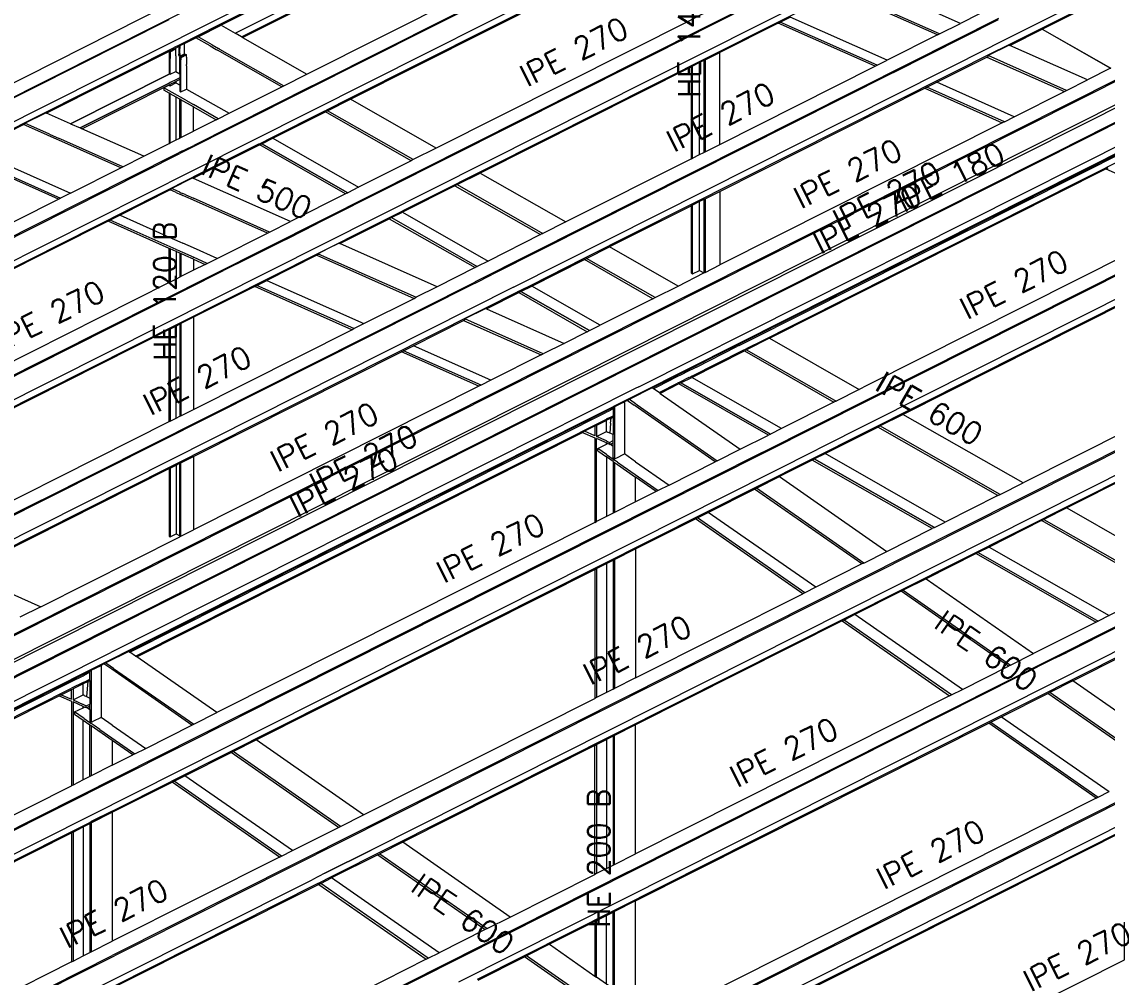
# Model space of a CAD drawing. Header units: millimetres. Extents: x 2 to 172, y 1 to 110.
# Drawn here: x 27.42 to 34.98, y 23.71 to 30.37 of the extents above; entities that cross this region are included whole.
import ezdxf
from ezdxf.enums import TextEntityAlignment as Align

# ---------------------------------------------------------------- set-up
doc = ezdxf.new("R2010")
doc.units = ezdxf.units.MM
doc.layers.add('BARRAS_DE_ACERO', color=7, linetype='Continuous', lineweight=9)
doc.layers.add('REFERENCIA_DE_LAS_BARRAS', color=2, linetype='Continuous', lineweight=9)
doc.styles.add('CYPETXT', font='romans__.ttf', dxfattribs={"height": 0.2})

msp = doc.modelspace()

# ---------------------------------------------------------------- linework, layer by layer
at = {"layer": 'BARRAS_DE_ACERO'}
for p, q in [((42.3709, 33.4582), (20.7061, 22.557)), ((27.8158, 26.3191), (41.7767, 33.3438)), ((26.893, 29.6075), (31.7789, 32.0659)), ((20.3469, 26.1415), (31.1343, 31.5694)), ((31.7141, 27.8246), (38.9708, 31.4759)), ((24.4434, 24.1189), (38.8313, 31.3585)), ((32.1287, 31.265), (28.5178, 29.4481)), ((30.6412, 31.2655), (28.8054, 30.3418)), ((28.9474, 30.2608), (30.8021, 31.194)), ((28.9554, 30.2562), (30.8111, 31.19)), ((29.4025, 30.0011), (31.3176, 30.9647)), ((34.2202, 30.1701), (35.7404, 30.935)), ((29.7072, 29.8272), (31.6627, 30.8112)), ((33.0068, 30.7386), (32.1375, 30.3011)), ((25.8651, 26.9815), (33.1467, 30.6454)), ((29.478, 28.7522), (33.2686, 30.6596)), ((33.9541, 30.3547), (33.2777, 30.6555)), ((30.5341, 29.503), (32.6031, 30.544)), ((33.7939, 30.2742), (33.1176, 30.575)), ((33.8083, 30.2814), (33.1258, 30.5849)), ((34.9433, 30.5811), (34.1763, 30.1951)), ((32.6986, 30.3641), (32.7678, 30.3989)), ((33.4441, 30.0981), (32.7678, 30.3989)), ((28.7974, 30.3464), (28.637, 30.2657)), ((28.8054, 30.3418), (28.9034, 30.2858)), ((32.6842, 30.3569), (32.2787, 30.1528)), ((32.6842, 30.3569), (32.6986, 30.3641)), ((33.3606, 30.0561), (32.6842, 30.3569)), ((33.3749, 30.0633), (32.6986, 30.3641)), ((33.4887, 30.0127), (34.2202, 30.3808)), ((34.2202, 30.3894), (33.6023, 30.0785)), ((33.8083, 30.2814), (33.9541, 30.3547)), ((28.551, 30.2138), (28.6301, 30.2536)), ((28.622, 30.2581), (28.6221, 30.2581)), ((28.6221, 30.2581), (28.637, 30.2657)), ((28.645, 30.2611), (28.6301, 30.2536)), ((28.7281, 30.1976), (28.6301, 30.2536)), ((28.637, 30.2657), (28.637, 30.2657)), ((28.9474, 30.2608), (28.9034, 30.2858)), ((28.9554, 30.2562), (28.9474, 30.2608)), ((28.9554, 30.2562), (29.4025, 30.0011)), ((29.5099, 28.979), (32.1375, 30.3011)), ((33.7939, 30.2742), (33.4441, 30.0981)), ((33.7939, 30.2742), (33.8083, 30.2814)), ((34.5234, 30.314), (34.524, 30.3143)), ((34.5234, 30.314), (35.0003, 30.042)), ((23.3424, 27.6016), (28.4747, 30.184)), ((28.4507, 30.1578), (28.4899, 30.1775)), ((28.4535, 30.1647), (28.4574, 30.1667)), ((28.4574, 30.1618), (28.4894, 30.178)), ((28.4574, 30.1667), (28.4636, 30.1698)), ((28.4574, 30.1667), (28.4574, 30.1618)), ((28.519, 30.2063), (28.4747, 30.184)), ((28.4894, 30.178), (28.4894, 30.1828)), ((28.4899, 30.1777), (28.4894, 30.178)), ((28.4901, 30.1776), (28.4899, 30.1777)), ((28.4901, 30.1776), (28.4899, 30.1775)), ((28.4901, 30.1299), (28.4901, 30.1776)), ((28.5121, 30.1942), (28.5121, 30.1873)), ((28.5121, 30.1873), (28.5121, 30.141)), ((28.551, 30.2224), (28.519, 30.2063)), ((28.551, 30.2138), (28.519, 30.1977)), ((28.519, 30.1977), (28.519, 30.1805)), ((28.519, 30.1444), (28.519, 30.1805)), ((28.551, 30.1606), (28.551, 30.2138)), ((28.7281, 30.1976), (28.7721, 30.1726)), ((28.7434, 30.2049), (28.787, 30.1801)), ((28.7721, 30.1726), (28.7801, 30.168)), ((29.2272, 29.9129), (28.7801, 30.168)), ((28.795, 30.1755), (28.787, 30.1801)), ((28.795, 30.1755), (29.2421, 29.9204)), ((30.8415, 28.5172), (34.1759, 30.195)), ((34.2202, 30.1701), (31.3274, 28.7145)), ((34.2931, 30.2039), (34.1473, 30.1306)), ((34.1762, 30.1951), (34.1759, 30.195)), ((34.1762, 30.1951), (34.1762, 30.1951)), ((34.1763, 30.1951), (34.1762, 30.1951)), ((34.8394, 29.961), (34.2993, 30.2012)), ((28.4535, 30.1647), (27.5899, 29.7302)), ((28.4462, 30.1604), (28.4535, 30.1641)), ((28.4507, 30.1578), (28.4462, 30.1604)), ((28.4462, 30.0029), (28.4462, 30.1604)), ((28.4507, 30.1578), (28.4507, 30.1101)), ((28.4507, 30.0003), (28.4507, 30.1101)), ((28.4535, 30.1647), (28.4535, 30.1641)), ((28.4574, 30.1618), (28.4535, 30.1641)), ((28.4901, 30.1299), (28.4901, 30.0201)), ((28.5121, 30.1306), (28.5121, 30.141)), ((28.5121, 30.1306), (28.519, 30.1267)), ((28.5178, 30.1195), (28.5572, 30.1393)), ((28.5178, 30.1195), (28.5254, 30.1152)), ((28.5178, 30.0967), (28.5178, 30.1195)), ((28.5178, 30.0043), (28.5178, 30.0967)), ((28.519, 30.1444), (28.519, 30.1267)), ((28.519, 30.1267), (28.551, 30.1428)), ((28.5254, 29.8779), (28.5254, 30.1005)), ((28.551, 30.1428), (28.551, 30.1606)), ((28.5572, 30.1393), (28.5647, 30.135)), ((28.5647, 30.1203), (28.5647, 30.1154)), ((28.5647, 30.1154), (28.5647, 30.0682)), ((32.1684, 30.0973), (32.1375, 30.0818)), ((32.1766, 30.1015), (32.2787, 30.1528)), ((32.1766, 30.1015), (32.1766, 29.4604)), ((32.2787, 29.5117), (32.2787, 30.1528)), ((33.3749, 30.0633), (33.4441, 30.0981)), ((34.1391, 30.1206), (34.1473, 30.1248)), ((34.1391, 30.1206), (34.6793, 29.8804)), ((34.1473, 30.1248), (34.1473, 30.1306)), ((34.6936, 29.8876), (34.1473, 30.1306)), ((28.4507, 30.0003), (28.4901, 30.0201)), ((28.4901, 30.0201), (28.5178, 30.0043)), ((28.5647, 30.0596), (28.5647, 29.8977)), ((33.6023, 30.0785), (30.5754, 28.5554)), ((32.0808, 30.0532), (30.609, 29.3127)), ((32.0808, 30.0532), (32.089, 30.0574)), ((32.0808, 29.4121), (32.0808, 30.0532)), ((32.089, 29.4163), (32.089, 30.0574)), ((32.2787, 29.5117), (33.3606, 30.0561)), ((33.3606, 30.0561), (33.3749, 30.0633)), ((28.4432, 30.0014), (28.4462, 30.0029)), ((28.4507, 29.9423), (28.4432, 29.9385)), ((28.4462, 30.0029), (28.4507, 30.0003)), ((28.4901, 29.9621), (28.4507, 29.9423)), ((28.4901, 29.9621), (28.4507, 29.9423)), ((28.5178, 29.976), (28.4901, 29.9621)), ((28.5178, 29.976), (28.4901, 29.9621)), ((28.5178, 29.9646), (28.4901, 29.9507)), ((28.4901, 29.9621), (28.4901, 29.9621)), ((28.4968, 29.9365), (28.4921, 29.9392)), ((28.5178, 30.0043), (28.5178, 29.976)), ((28.5178, 29.976), (28.5178, 29.9646)), ((28.5178, 29.9646), (28.5178, 29.9245)), ((29.2421, 29.9204), (29.4025, 30.0011)), ((29.4397, 29.9206), (29.4943, 29.9481)), ((29.4949, 29.9484), (29.4943, 29.9481)), ((34.3294, 29.7044), (33.7893, 29.9446)), ((34.6936, 29.8876), (34.8394, 29.961)), ((27.8351, 29.6211), (28.4432, 29.9271)), ((28.4432, 29.9248), (28.4068, 29.9065)), ((28.4432, 29.8696), (28.4068, 29.8904)), ((28.4432, 29.9271), (28.4507, 29.9309)), ((28.4432, 29.9271), (28.4432, 29.9248)), ((28.4432, 29.8696), (28.4432, 29.5184)), ((28.4507, 29.8653), (28.4432, 29.8696)), ((28.4507, 29.9205), (28.4507, 29.9309)), ((28.4921, 29.8417), (28.4507, 29.8653)), ((28.4507, 29.5222), (28.4507, 29.8653)), ((28.5178, 29.9245), (28.4968, 29.9365)), ((28.5178, 29.9245), (28.5178, 29.8822)), ((28.5178, 29.8822), (28.5254, 29.8779)), ((28.5647, 29.8977), (28.5647, 29.8978)), ((28.5647, 29.8977), (28.861, 29.7287)), ((29.4397, 29.9206), (28.615, 29.5056)), ((28.861, 29.7287), (29.2272, 29.9129)), ((29.2272, 29.9129), (29.2421, 29.9204)), ((34.2602, 29.6696), (33.7201, 29.9098)), ((34.3294, 29.7044), (34.6793, 29.8804)), ((34.6793, 29.8804), (34.6936, 29.8876)), ((28.5178, 29.8271), (28.4921, 29.8417)), ((28.4921, 29.543), (28.4921, 29.8417)), ((28.5178, 29.556), (28.5178, 29.8271)), ((28.5254, 29.8228), (28.5254, 29.5598)), ((28.5592, 29.8195), (28.6128, 29.7889)), ((28.7852, 29.6905), (28.6128, 29.7889)), ((29.6991, 29.8318), (29.5388, 29.7511)), ((29.5388, 29.7511), (29.6991, 29.8318)), ((29.5468, 29.7465), (29.7072, 29.8272)), ((30.3042, 29.4865), (29.7072, 29.8272)), ((35.3779, 29.8316), (32.1088, 28.1867)), ((34.6296, 29.4637), (35.356, 29.8292)), ((27.4379, 29.6595), (27.5837, 29.7329)), ((27.5837, 29.7329), (27.5899, 29.7302)), ((27.7566, 29.656), (27.5899, 29.7302)), ((28.6128, 29.6038), (28.6128, 29.7728)), ((28.6128, 29.7728), (28.7703, 29.683)), ((29.1577, 29.5594), (29.5238, 29.7436)), ((29.1578, 29.5594), (29.5238, 29.7436)), ((29.5238, 29.7436), (29.5388, 29.7511)), ((29.5238, 29.7436), (29.5388, 29.7511)), ((29.5238, 29.7436), (29.5238, 29.7436)), ((30.1289, 29.3983), (29.5319, 29.739)), ((29.5388, 29.7511), (29.5388, 29.7511)), ((27.5965, 29.5754), (27.4297, 29.6496)), ((27.6108, 29.5826), (27.4379, 29.6595)), ((28.7703, 29.683), (28.6128, 29.6038)), ((34.2602, 29.6696), (34.2459, 29.6624)), ((34.2602, 29.6696), (34.3294, 29.7044)), ((34.6095, 25.7685), (42.4418, 29.7095)), ((27.6629, 29.5458), (27.5965, 29.5754)), ((27.5965, 29.5754), (27.5965, 29.5754)), ((27.6108, 29.5826), (27.6773, 29.5531)), ((27.8351, 29.6211), (27.8231, 29.6264)), ((28.2662, 29.4294), (27.8351, 29.6211)), ((28.5254, 29.5598), (28.6128, 29.6038)), ((27.6629, 29.5458), (27.6629, 29.5458)), ((27.6749, 29.5405), (27.6629, 29.5458)), ((28.106, 29.3488), (27.6749, 29.5405)), ((27.6773, 29.5531), (27.6773, 29.5531)), ((27.6893, 29.5477), (27.6773, 29.5531)), ((28.1204, 29.356), (27.6893, 29.5477)), ((28.2662, 29.4294), (28.4432, 29.5184)), ((28.4432, 29.5184), (28.4507, 29.5222)), ((28.4507, 29.5222), (28.4921, 29.543)), ((28.4921, 29.543), (28.5178, 29.556)), ((28.5254, 29.5598), (28.5178, 29.556)), ((28.5569, 29.4764), (28.615, 29.5056)), ((28.6128, 29.2852), (29.067, 29.5137)), ((29.067, 29.5137), (28.6128, 29.2852)), ((29.067, 29.5137), (29.0819, 29.5212)), ((29.067, 29.5137), (29.0819, 29.5212)), ((29.067, 29.5137), (29.067, 29.5137)), ((29.075, 29.5091), (29.09, 29.5167)), ((29.0819, 29.5212), (29.1578, 29.5594)), ((29.0819, 29.5212), (29.1577, 29.5594)), ((29.0819, 29.5212), (29.0819, 29.5212)), ((29.1578, 29.5594), (29.1577, 29.5594)), ((29.1658, 29.5548), (29.7628, 29.2141)), ((29.5099, 28.9876), (30.5341, 29.503)), ((35.1865, 29.5159), (31.9475, 27.8862)), ((32.1766, 29.4604), (32.2787, 29.5117)), ((24.839, 27.597), (28.5178, 29.4481)), ((28.4884, 29.4419), (26.8027, 28.5937)), ((28.1204, 29.356), (28.2662, 29.4294)), ((28.5323, 29.464), (28.4884, 29.4419)), ((28.5323, 29.464), (28.5569, 29.4764)), ((32.0808, 29.4121), (32.089, 29.4163)), ((32.089, 29.4163), (32.1375, 29.4407)), ((32.1375, 29.4407), (32.1684, 29.4562)), ((32.4734, 28.142), (35.1317, 29.4796)), ((32.5173, 28.1169), (35.1317, 29.4324)), ((37.1906, 29.4709), (32.9136, 27.3189)), ((34.509, 29.403), (34.6296, 29.4637)), ((27.3251, 29.3645), (27.7562, 29.1727)), ((27.7562, 29.1727), (28.106, 29.3488)), ((28.106, 29.3488), (28.1204, 29.356)), ((28.7115, 26.4859), (34.509, 29.403)), ((30.1289, 29.3983), (29.7628, 29.2141)), ((30.1439, 29.4059), (30.1289, 29.3983)), ((32.6248, 28.1624), (34.9678, 29.3413)), ((34.9678, 29.3413), (34.9821, 29.3485)), ((34.9678, 29.3413), (35.1248, 29.2715)), ((24.8875, 27.4107), (28.6128, 29.2852)), ((24.9077, 27.468), (28.6128, 29.3324)), ((27.6727, 29.1307), (27.2416, 29.3225)), ((27.2559, 29.3297), (27.687, 29.1379)), ((28.6128, 29.2766), (28.6114, 29.2758)), ((28.6128, 29.2752), (28.6114, 29.2758)), ((29.2877, 28.9751), (28.6128, 29.2752)), ((30.4486, 29.232), (30.609, 29.3127)), ((30.609, 29.3127), (31.206, 28.972)), ((29.7628, 29.2141), (29.687, 29.176)), ((30.4337, 29.2245), (30.0676, 29.0402)), ((30.4337, 29.2245), (30.4486, 29.232)), ((30.4337, 29.2245), (31.0307, 28.8838)), ((30.4486, 29.232), (31.0457, 28.8913)), ((32.2787, 29.1845), (32.2787, 28.6725)), ((27.7562, 29.1727), (27.687, 29.1379)), ((28.4921, 29.1771), (28.4968, 29.175)), ((28.4968, 29.175), (28.5178, 29.1656)), ((28.5178, 29.1792), (28.5254, 29.1759)), ((28.5178, 29.1656), (28.5254, 29.1623)), ((28.5254, 29.1759), (28.5382, 29.1702)), ((28.5254, 29.1623), (28.5382, 29.1566)), ((28.5592, 29.1608), (28.5382, 29.1702)), ((28.5592, 29.1472), (28.5382, 29.1566)), ((28.5592, 29.1608), (28.6128, 29.137)), ((28.6128, 29.1234), (28.5592, 29.1472)), ((29.1419, 28.9017), (28.6128, 29.137)), ((29.1275, 28.8945), (28.6128, 29.1234)), ((29.6721, 29.1685), (29.2877, 28.9751)), ((29.687, 29.176), (29.6721, 29.1685)), ((32.1684, 29.129), (32.1375, 29.1135)), ((38.7765, 29.0435), (29.5676, 24.4098)), ((29.9917, 29.0021), (30.0676, 29.0402)), ((30.0676, 29.0402), (30.6646, 28.6996)), ((32.089, 29.0891), (32.0808, 29.0849)), ((32.089, 28.6104), (32.089, 29.0891)), ((36.2921, 29.066), (32.9604, 27.3896)), ((22.2202, 25.3196), (29.5054, 28.9853)), ((28.0179, 28.9772), (25.0309, 27.4743)), ((28.4432, 28.7881), (28.0179, 28.9772)), ((28.1014, 29.0192), (28.4432, 28.8672)), ((29.1419, 28.9017), (29.2877, 28.9751)), ((29.3889, 28.9181), (29.5054, 28.9767)), ((29.5054, 28.9853), (29.5099, 28.9876)), ((29.5054, 28.9767), (29.5099, 28.979)), ((29.9768, 28.9946), (29.9917, 29.0021)), ((29.9768, 28.9946), (30.5739, 28.6539)), ((29.9917, 29.0021), (30.5888, 28.6614)), ((29.9917, 29.0021), (29.9917, 29.0021)), ((29.9917, 29.0021), (30.5888, 28.6614)), ((28.7777, 28.7184), (29.1275, 28.8945)), ((29.1275, 28.8945), (29.1419, 28.9017)), ((29.2557, 28.8511), (29.3889, 28.9181)), ((28.4432, 28.8672), (28.5178, 28.834)), ((28.5178, 28.834), (28.5382, 28.825)), ((28.6128, 28.7918), (28.5382, 28.825)), ((35.5843, 28.8734), (28.9296, 25.525)), ((29.2557, 28.8511), (28.9951, 28.72)), ((30.3092, 28.5207), (29.6329, 28.8215)), ((25.9022, 26.953), (29.478, 28.7522)), ((28.4432, 28.5501), (28.4432, 28.7881)), ((28.4507, 28.7847), (28.4432, 28.7881)), ((28.4921, 28.7663), (28.4507, 28.7847)), ((28.4507, 28.7847), (28.4507, 28.5539)), ((28.4921, 28.7799), (28.4968, 28.7778)), ((28.4921, 28.7663), (28.4921, 28.5747)), ((28.5178, 28.7549), (28.4921, 28.7663)), ((28.5382, 28.7594), (28.4968, 28.7778)), ((28.5178, 28.7549), (28.5178, 28.5877)), ((28.5254, 28.7515), (28.5254, 28.5915)), ((28.5978, 28.7329), (28.5382, 28.7594)), ((28.6128, 28.7126), (28.5592, 28.7365)), ((28.61, 28.7275), (28.5978, 28.7329)), ((28.7777, 28.7184), (28.6128, 28.7918)), ((29.4727, 28.741), (29.1229, 28.5649)), ((29.4809, 28.7451), (29.4809, 28.7509)), ((31.9876, 28.5261), (31.5108, 28.7981)), ((32.5744, 27.3676), (35.3815, 28.78)), ((35.1248, 28.7501), (33.3016, 27.8327)), ((28.6107, 28.7271), (28.61, 28.7275)), ((28.612, 28.7266), (28.6107, 28.7271)), ((28.612, 28.7266), (28.6128, 28.7262)), ((28.7085, 28.6836), (28.6128, 28.7262)), ((28.6128, 28.7126), (28.6942, 28.6764)), ((28.6128, 28.7126), (28.6128, 28.6355)), ((28.6942, 28.6764), (28.6128, 28.6355)), ((28.6942, 28.6764), (28.7085, 28.6836)), ((28.7085, 28.6836), (28.7777, 28.7184)), ((28.9951, 28.72), (28.8223, 28.633)), ((30.5739, 28.6539), (30.3092, 28.5207)), ((30.9693, 28.5257), (31.3354, 28.7099)), ((31.8123, 28.4378), (31.3354, 28.7099)), ((31.8272, 28.4453), (31.3504, 28.7174)), ((26.0476, 27.2368), (28.8223, 28.633)), ((28.5178, 28.5877), (28.4921, 28.5747)), ((28.5254, 28.5915), (28.5178, 28.5877)), ((28.6128, 28.6355), (28.5254, 28.5915)), ((31.9876, 28.5261), (32.1684, 28.617)), ((32.0808, 28.6151), (32.089, 28.6104)), ((32.089, 28.6104), (32.1375, 28.6348)), ((32.1375, 28.6348), (32.1684, 28.6171)), ((30.8415, 28.5172), (19.5969, 22.8592)), ((28.4432, 28.5501), (25.6428, 27.141)), ((30.5754, 28.5468), (26.8866, 26.6907)), ((27.5538, 27.0351), (30.5673, 28.5514)), ((28.4507, 28.5539), (28.4432, 28.5501)), ((28.4921, 28.5747), (28.4507, 28.5539)), ((29.0394, 28.5229), (28.6128, 28.3083)), ((29.0394, 28.5229), (29.0537, 28.5301)), ((29.7157, 28.2221), (29.0394, 28.5229)), ((29.0537, 28.5301), (29.1229, 28.5649)), ((29.7301, 28.2293), (29.0537, 28.5301)), ((29.1229, 28.5649), (29.7992, 28.2641)), ((30.3092, 28.5207), (30.1634, 28.4474)), ((30.5674, 28.5514), (30.5673, 28.5514)), ((30.5674, 28.5514), (30.5719, 28.5537)), ((30.5754, 28.5554), (30.5719, 28.5537)), ((30.8935, 28.4875), (30.9693, 28.5257)), ((31.4461, 28.2536), (30.9693, 28.5257)), ((31.8272, 28.4453), (31.9876, 28.5261)), ((29.7992, 28.2641), (30.1491, 28.4402)), ((29.9951, 24.8356), (37.2408, 28.4815)), ((30.1491, 28.4402), (30.1634, 28.4474)), ((30.6453, 28.3713), (30.8706, 28.4846)), ((30.6453, 28.3713), (30.8706, 28.4846)), ((30.6544, 28.3672), (30.8786, 28.48)), ((30.8706, 28.4846), (30.8855, 28.4921)), ((30.8855, 28.4921), (30.8706, 28.4846)), ((30.8706, 28.4846), (30.8706, 28.4846)), ((30.8786, 28.48), (30.8935, 28.4875)), ((30.8786, 28.48), (31.3554, 28.208)), ((30.89, 28.4944), (30.8855, 28.4921)), ((30.8855, 28.4921), (30.8855, 28.4921)), ((30.8855, 28.4921), (30.8855, 28.4921)), ((30.8855, 28.4921), (30.8855, 28.4921)), ((30.8935, 28.4875), (30.8935, 28.4875)), ((31.3703, 28.2155), (30.8935, 28.4875)), ((30.8935, 28.4875), (31.3703, 28.2155)), ((31.8123, 28.4378), (31.4461, 28.2536)), ((31.8123, 28.4378), (31.8272, 28.4453)), ((37.2363, 28.4878), (33.5882, 26.6522)), ((37.3136, 28.3546), (29.8501, 24.5991)), ((30.6483, 28.37), (30.5025, 28.2966)), ((30.5754, 28.3361), (30.6453, 28.3713)), ((30.6483, 28.37), (30.6544, 28.3672)), ((30.6544, 28.3672), (31.1945, 28.127)), ((33.5538, 27.6324), (35.1248, 28.4229)), ((27.0005, 26.5373), (30.5754, 28.3361)), ((28.6128, 28.3083), (28.5254, 28.2643)), ((28.6128, 28.3083), (28.6128, 27.6672)), ((30.4943, 28.2866), (30.5025, 28.2908)), ((30.4943, 28.2866), (31.0344, 28.0464)), ((31.0487, 28.0536), (30.5025, 28.2966)), ((30.5025, 28.2908), (30.5025, 28.2966)), ((28.4432, 28.2229), (25.988, 26.9875)), ((28.4432, 28.2229), (28.4507, 28.2267)), ((28.4432, 27.5818), (28.4432, 28.2229)), ((28.5178, 28.2605), (28.4921, 28.2475)), ((28.5254, 28.2643), (28.5178, 28.2605)), ((28.5254, 28.2643), (28.5254, 27.6231)), ((28.6128, 27.6672), (29.7157, 28.2221)), ((31.3554, 28.208), (31.3703, 28.2155)), ((31.3703, 28.2155), (31.4461, 28.2536)), ((31.3703, 28.2155), (31.3703, 28.2155)), ((32.1088, 28.1867), (28.0443, 26.1415)), ((32.4125, 28.1114), (32.4734, 28.142)), ((32.6248, 28.1624), (32.4645, 28.0817)), ((32.6248, 28.1624), (33.2491, 27.8062)), ((30.6011, 27.8284), (30.0609, 28.0686)), ((30.6154, 27.8356), (30.0753, 28.0758)), ((30.6846, 27.8704), (30.1444, 28.1106)), ((31.0344, 28.0464), (31.0487, 28.0536)), ((32.0834, 27.89), (32.4495, 28.0742)), ((32.0841, 27.899), (32.4415, 28.0788)), ((32.116, 27.9622), (32.3976, 28.1039)), ((32.4125, 28.1114), (32.3976, 28.1039)), ((32.4645, 28.0817), (32.4495, 28.0742)), ((32.4495, 28.0742), (33.0737, 27.718)), ((32.5173, 28.1169), (32.461, 28.0886)), ((32.4645, 28.0817), (33.0887, 27.7255)), ((32.0315, 27.9196), (31.9556, 27.8815)), ((32.0402, 27.924), (32.0315, 27.9196)), ((32.116, 27.9622), (32.0402, 27.924)), ((32.0841, 27.899), (32.0754, 27.8946)), ((30.6011, 27.8284), (28.6128, 26.828)), ((30.6154, 27.8356), (30.6011, 27.8284)), ((31.7141, 27.8246), (31.6891, 27.812)), ((31.8084, 27.8162), (31.9475, 27.8862)), ((31.9407, 27.874), (31.8157, 27.8111)), ((31.8551, 27.7837), (31.9847, 27.8489)), ((31.9927, 27.8443), (31.8623, 27.7787)), ((31.9996, 27.8564), (31.9847, 27.8489)), ((32.0076, 27.8518), (31.9927, 27.8443)), ((32.0637, 27.8887), (31.9996, 27.8564)), ((31.9996, 27.8564), (31.9996, 27.8564)), ((32.0076, 27.8518), (32.0834, 27.89)), ((32.6318, 27.4957), (32.0076, 27.8518)), ((32.0076, 27.8518), (32.6318, 27.4957)), ((32.0076, 27.8518), (32.0076, 27.8518)), ((32.0637, 27.8887), (32.0754, 27.8946)), ((32.7076, 27.5338), (32.0834, 27.89)), ((30.7201, 27.789), (27.7719, 26.3056)), ((31.6891, 27.812), (28.0363, 25.974)), ((31.8084, 27.8162), (31.6481, 27.7355)), ((31.8117, 27.8139), (31.8084, 27.8162)), ((31.8623, 27.7787), (31.8551, 27.7837)), ((31.8623, 27.7787), (32.421, 27.3896)), ((31.536, 27.6791), (28.1636, 25.9822)), ((31.536, 27.6791), (31.5462, 27.6843)), ((31.536, 27.6791), (31.536, 27.6703)), ((31.6148, 27.7187), (31.5462, 27.6843)), ((31.5462, 27.6843), (31.5462, 27.3221)), ((31.6346, 27.7287), (31.6148, 27.7187)), ((31.6148, 27.7187), (31.6148, 27.7148)), ((31.6148, 27.71), (31.6148, 27.7148)), ((31.6481, 27.7355), (31.6346, 27.7287)), ((31.6379, 27.7265), (31.6346, 27.7287)), ((31.6379, 27.7265), (31.6419, 27.7236)), ((31.6419, 27.7236), (31.6813, 27.6962)), ((31.6554, 27.7304), (31.6481, 27.7355)), ((31.6884, 27.6912), (31.6813, 27.6962)), ((28.1709, 25.9771), (31.4892, 27.6468)), ((28.2102, 25.9497), (31.4892, 27.5996)), ((28.4921, 27.6064), (28.5178, 27.6194)), ((28.5254, 27.6231), (28.6128, 27.6672)), ((31.4958, 27.6501), (31.4892, 27.6468)), ((31.4958, 27.6029), (31.4892, 27.5996)), ((31.536, 27.6703), (31.4958, 27.6501)), ((31.4958, 27.6029), (31.536, 27.6231)), ((31.5211, 27.607), (31.536, 27.6145)), ((31.536, 27.6703), (31.536, 27.6231)), ((31.536, 27.6231), (31.536, 27.6145)), ((31.536, 27.6145), (31.536, 27.4911)), ((31.6148, 27.6628), (31.6148, 27.3565)), ((33.3934, 27.5517), (33.5538, 27.6324)), ((34.3903, 27.1551), (33.5538, 27.6324)), ((31.4064, 27.5494), (31.3373, 27.5145)), ((31.4064, 27.5494), (31.4093, 27.5508)), ((31.4093, 27.5481), (31.4064, 27.5494)), ((31.4196, 27.556), (31.4093, 27.5508)), ((31.4093, 27.5508), (31.4093, 27.5481)), ((31.4093, 27.5481), (31.4093, 27.4825)), ((31.4888, 27.5908), (31.4892, 27.591)), ((31.5181, 27.5723), (31.512, 27.5024)), ((32.7076, 27.5338), (32.6318, 27.4957)), ((33.3785, 27.5441), (33.3934, 27.5517)), ((34.215, 27.0668), (33.3785, 27.5441)), ((34.2299, 27.0744), (33.3934, 27.5517)), ((35.1248, 27.5246), (34.3903, 27.1551)), ((28.2174, 25.9447), (31.3229, 27.5073)), ((31.3373, 27.5145), (31.3229, 27.5073)), ((31.3229, 27.5073), (31.4093, 27.4689)), ((31.4093, 27.4825), (31.3373, 27.5145)), ((31.4892, 27.447), (31.4196, 27.4779)), ((31.4196, 26.8857), (31.4196, 27.4644)), ((31.4892, 27.4334), (31.4196, 27.4644)), ((31.4892, 27.5125), (31.4888, 27.5127)), ((31.4892, 27.5125), (31.4958, 27.5096)), ((31.4892, 27.447), (31.4958, 27.4441)), ((31.4958, 27.4441), (31.5114, 27.4371)), ((31.5114, 27.4371), (31.536, 27.4494)), ((31.536, 27.4494), (31.536, 27.4911)), ((31.536, 27.4348), (31.536, 27.4494)), ((32.6318, 27.4957), (32.6169, 27.4882)), ((32.6318, 27.4957), (32.6318, 27.4957)), ((25.2847, 23.5274), (32.9604, 27.3896)), ((31.4288, 27.379), (31.4301, 27.3942)), ((31.4301, 27.3942), (31.4892, 27.4239)), ((31.4892, 27.353), (31.4301, 27.3942)), ((31.4892, 27.4334), (31.4992, 27.4289)), ((31.4892, 27.4239), (31.4892, 27.4334)), ((31.536, 27.3292), (31.536, 27.4114)), ((32.9136, 27.3189), (28.4568, 25.0763)), ((28.5254, 26.7839), (28.5254, 27.2959)), ((28.6128, 27.34), (28.6128, 26.828)), ((32.5744, 27.3676), (28.9296, 25.5336)), ((31.4892, 27.353), (31.5357, 27.3207)), ((31.536, 27.3043), (31.4892, 27.3369)), ((31.536, 27.3205), (31.5357, 27.3207)), ((31.5462, 27.3221), (31.536, 27.3292)), ((31.536, 27.3205), (31.5376, 27.3193)), ((31.536, 27.3043), (31.536, 26.9442)), ((31.536, 27.3043), (31.5462, 27.2972)), ((31.5376, 27.3193), (31.5462, 27.3133)), ((31.5462, 27.3221), (31.5654, 27.3317)), ((31.5654, 27.3), (31.5462, 27.3133)), ((31.5462, 27.2972), (31.5462, 26.9494)), ((31.5654, 27.3), (31.6056, 27.272)), ((31.692, 27.3027), (31.6148, 27.3565)), ((32.2606, 27.3089), (32.2472, 27.3021)), ((32.9216, 27.3143), (32.6938, 27.1996)), ((32.9216, 27.3143), (32.9366, 27.3218)), ((33.7731, 26.8445), (32.9366, 27.3218)), ((32.9366, 27.3218), (33.7731, 26.8445)), ((33.8489, 26.8826), (33.0124, 27.3599)), ((27.0095, 26.5332), (28.4432, 27.2546)), ((28.4432, 27.2546), (28.4507, 27.2584)), ((28.4432, 27.2546), (28.4432, 26.7848)), ((28.4507, 27.2584), (28.4921, 27.2792)), ((28.4921, 27.2792), (28.5178, 27.2922)), ((28.4921, 27.2792), (28.4921, 26.8013)), ((28.5178, 26.7866), (28.5178, 27.2922)), ((31.6056, 27.272), (31.8496, 27.1021)), ((31.692, 27.0228), (31.692, 27.1956)), ((31.8361, 27.0953), (31.692, 27.1956)), ((32.5334, 27.1189), (32.6938, 27.1996)), ((32.6938, 27.1996), (33.4425, 26.6781)), ((34.2299, 27.0744), (34.3903, 27.1551)), ((31.8496, 27.1021), (31.8361, 27.0953)), ((31.9254, 27.1402), (31.8496, 27.1021)), ((33.2687, 26.5907), (32.5199, 27.1121)), ((33.2821, 26.5974), (32.5334, 27.1189)), ((34.215, 27.0668), (33.8489, 26.8826)), ((34.215, 27.0668), (34.2299, 27.0744)), ((27.5538, 27.0351), (26.8866, 26.6993)), ((31.4892, 26.9207), (31.4196, 26.8857)), ((31.536, 26.9442), (31.4892, 26.9207)), ((32.9469, 26.4287), (32.1981, 26.9502)), ((34.695, 26.9812), (34.5346, 26.9005)), ((31.4093, 26.8805), (28.7761, 25.5556)), ((32.8577, 26.3838), (32.1089, 26.9053)), ((32.8711, 26.3906), (32.1223, 26.9121)), ((33.7731, 26.8445), (33.7581, 26.837)), ((33.7731, 26.8445), (33.8489, 26.8826)), ((34.5197, 26.893), (34.1536, 26.7088)), ((34.5197, 26.893), (34.5346, 26.9005)), ((35.1248, 26.5477), (34.5197, 26.893)), ((34.5346, 26.9005), (35.166, 26.5403)), ((27.5497, 26.293), (28.5178, 26.7801)), ((28.4432, 26.7848), (28.4507, 26.7805)), ((28.4921, 26.8013), (28.5178, 26.7866)), ((28.5178, 26.7866), (28.5178, 26.7801)), ((28.5254, 26.7839), (28.5178, 26.7801)), ((28.5254, 26.7839), (28.6128, 26.828)), ((31.692, 26.6956), (31.692, 25.7973)), ((34.1536, 26.7088), (34.0778, 26.6706)), ((34.1536, 26.7088), (34.9901, 26.2314)), ((33.5882, 26.6522), (30.6184, 25.1579)), ((31.5462, 26.6222), (31.5462, 25.724)), ((33.2821, 26.5974), (33.4425, 26.6781)), ((34.0628, 26.6631), (33.7152, 26.4882)), ((34.0778, 26.6706), (34.0628, 26.6631)), ((34.0628, 26.6631), (34.8994, 26.1858)), ((34.0778, 26.6706), (34.9143, 26.1933)), ((38.7362, 26.5723), (24.7484, 19.534)), ((29.0489, 25.3656), (31.4093, 26.5533)), ((31.4093, 26.5533), (31.4196, 26.5585)), ((31.4093, 26.5533), (31.4093, 25.6551)), ((31.4196, 26.5585), (31.4196, 25.6603)), ((31.4892, 26.5935), (31.4892, 25.6953)), ((28.0443, 26.1501), (28.7115, 26.4859)), ((33.7152, 26.4882), (33.5549, 26.4075)), ((33.7152, 26.4882), (34.464, 25.9667)), ((33.5414, 26.4007), (33.2196, 26.2388)), ((33.5549, 26.4075), (33.5414, 26.4007)), ((34.2902, 25.8792), (33.5414, 26.4007)), ((33.5549, 26.4075), (34.3036, 25.886)), ((27.8158, 26.3191), (20.5262, 22.6511)), ((31.692, 25.7973), (32.8577, 26.3838)), ((33.2196, 26.2388), (33.1438, 26.2006)), ((33.9684, 25.7173), (33.2196, 26.2388)), ((33.1304, 26.1939), (33.8791, 25.6724)), ((33.8926, 25.6792), (33.1438, 26.2006)), ((34.8994, 26.1858), (34.464, 25.9667)), ((34.9143, 26.1933), (34.8994, 26.1858)), ((24.3949, 24.3053), (28.0398, 26.1393)), ((24.3995, 24.3162), (28.0443, 26.1501)), ((28.0443, 26.1415), (28.0398, 26.1393)), ((20.7546, 22.31), (28.0363, 25.974)), ((28.1636, 25.9822), (28.1709, 25.9771)), ((28.2102, 25.9497), (28.1709, 25.9771)), ((28.2174, 25.9447), (28.2102, 25.9497)), ((28.7761, 25.5556), (28.2174, 25.9447)), ((31.6399, 24.4464), (34.6175, 25.9447)), ((34.6175, 25.9361), (34.1065, 25.6789)), ((34.3036, 25.886), (34.464, 25.9667)), ((34.6175, 25.9361), (34.6948, 25.975)), ((27.9014, 25.8503), (27.9699, 25.8848)), ((28.0032, 25.9015), (27.9898, 25.8947)), ((28.057, 25.864), (28.0105, 25.8964)), ((28.057, 25.864), (28.6158, 25.4749)), ((33.9684, 25.7173), (34.2902, 25.8792)), ((34.3036, 25.886), (34.2902, 25.8792)), ((27.8911, 25.8451), (24.5187, 24.1482)), ((27.7645, 25.7726), (27.8444, 25.8128)), ((27.8444, 25.8128), (27.8509, 25.8161)), ((27.8509, 25.8161), (27.8911, 25.8363)), ((27.8509, 25.7689), (27.8911, 25.7891)), ((27.8911, 25.8451), (27.9014, 25.8503)), ((27.8911, 25.8363), (27.8911, 25.8451)), ((27.8911, 25.7805), (27.8911, 25.6571)), ((27.9014, 25.8503), (27.9014, 25.4881)), ((31.692, 25.7973), (31.5462, 25.724)), ((24.5261, 24.1431), (27.7645, 25.7726)), ((24.5654, 24.1157), (27.7645, 25.7254)), ((27.7645, 25.7141), (27.7616, 25.7154)), ((27.8444, 25.7656), (27.7645, 25.7254)), ((27.7645, 25.7168), (27.7748, 25.722)), ((27.7645, 25.7168), (27.7645, 25.7141)), ((27.8444, 25.757), (27.8439, 25.7568)), ((27.8509, 25.7689), (27.8444, 25.7656)), ((27.8509, 25.7603), (27.8444, 25.757)), ((30.4606, 23.6808), (34.6095, 25.7685)), ((31.536, 25.7188), (31.4892, 25.6953)), ((33.8926, 25.6792), (33.9684, 25.7173)), ((34.7368, 25.7767), (34.5764, 25.696)), ((35.0966, 25.5261), (34.7368, 25.7767)), ((34.1065, 25.6789), (23.7269, 20.4562)), ((24.5726, 24.1107), (27.6781, 25.6733)), ((27.6924, 25.6806), (27.6781, 25.6733)), ((27.6781, 25.6733), (27.7645, 25.6349)), ((27.7645, 25.6349), (27.7645, 25.0465)), ((27.7748, 25.6439), (27.8439, 25.6788)), ((27.7748, 25.6303), (27.7748, 25.0517)), ((27.8444, 25.5994), (27.7748, 25.6303)), ((27.8444, 25.6786), (27.8439, 25.6788)), ((27.8509, 25.6756), (27.8444, 25.6786)), ((27.8509, 25.6756), (27.8672, 25.6684)), ((27.8671, 25.6678), (27.8672, 25.6684)), ((27.8671, 25.6678), (27.8911, 25.6571)), ((27.8911, 25.6571), (27.8911, 25.6155)), ((31.4196, 25.6603), (31.4093, 25.6551)), ((31.4892, 25.6953), (31.4196, 25.6603)), ((33.8791, 25.6724), (31.692, 24.5719)), ((33.8791, 25.6724), (33.8926, 25.6792)), ((34.2411, 25.5273), (34.5629, 25.6893)), ((34.5629, 25.6893), (34.5764, 25.696)), ((35.0966, 25.3176), (34.5629, 25.6893)), ((35.0966, 25.3337), (34.5764, 25.696)), ((27.7853, 25.5602), (27.8444, 25.5899)), ((27.8509, 25.6101), (27.8444, 25.613)), ((27.8444, 25.5994), (27.8544, 25.5949)), ((27.8444, 25.5899), (27.8444, 25.5994)), ((27.8444, 25.5899), (27.8544, 25.5949)), ((27.8509, 25.6101), (27.8617, 25.6053)), ((27.8544, 25.5949), (27.8544, 25.5949)), ((27.8677, 25.589), (27.8544, 25.5949)), ((27.8617, 25.6053), (27.8666, 25.6031)), ((27.8666, 25.6031), (27.8911, 25.6155)), ((27.8911, 25.6008), (27.8911, 25.6155)), ((27.8911, 25.5774), (27.8911, 25.4952)), ((28.6158, 25.4749), (28.7761, 25.5556)), ((28.9296, 25.5336), (24.8987, 23.5053)), ((25.2848, 23.6909), (28.9251, 25.5227)), ((27.784, 25.545), (27.8444, 25.5029)), ((27.8509, 25.5145), (27.8444, 25.519)), ((27.8509, 25.5145), (27.8911, 25.4865)), ((27.8911, 25.4952), (27.9014, 25.4881)), ((27.8928, 25.4853), (27.8911, 25.4865)), ((27.8928, 25.4853), (27.9014, 25.4793)), ((27.9205, 25.4977), (27.9014, 25.4881)), ((28.9251, 25.5227), (28.9296, 25.525)), ((31.692, 24.2447), (34.1519, 25.4824)), ((34.1519, 25.4824), (34.1653, 25.4892)), ((34.9007, 24.961), (34.1519, 25.4824)), ((34.1653, 25.4892), (34.2411, 25.5273)), ((34.2411, 25.5273), (34.9899, 25.0059)), ((27.8911, 25.1103), (27.8911, 25.4703)), ((27.8911, 25.4703), (27.9014, 25.4632)), ((27.9014, 25.4632), (27.9014, 25.1154)), ((28.0472, 25.3617), (27.9014, 25.4632)), ((28.6023, 25.4681), (28.6158, 25.4749)), ((28.8885, 25.2849), (29.0489, 25.3656)), ((29.7977, 24.8441), (29.0489, 25.3656)), ((31.4093, 25.3279), (30.0704, 24.6542)), ((31.4093, 25.3279), (31.4196, 25.3331)), ((31.4196, 25.3331), (31.4892, 25.3681)), ((31.4196, 25.3331), (31.4196, 24.4348)), ((31.536, 25.3916), (31.4892, 25.3681)), ((28.2047, 25.2681), (28.1913, 25.2613)), ((28.5533, 25.1162), (28.8751, 25.2782)), ((28.8751, 25.2782), (28.8885, 25.2849)), ((29.6238, 24.7567), (28.8751, 25.2782)), ((29.6373, 24.7634), (28.8885, 25.2849)), ((35.639, 25.2332), (31.9896, 23.397)), ((31.9942, 23.3906), (35.639, 25.2246)), ((27.8911, 25.1103), (27.8444, 25.0867)), ((30.6184, 25.1579), (28.0472, 23.8641)), ((28.4775, 25.0781), (28.5533, 25.1162)), ((29.3021, 24.5948), (28.5533, 25.1162)), ((35.7118, 25.0977), (24.7045, 19.5591)), ((27.7748, 25.0517), (27.7645, 25.0465)), ((27.8444, 25.0867), (27.7748, 25.0517)), ((28.0472, 24.8702), (28.4568, 25.0763)), ((28.0472, 24.8616), (28.464, 25.0713)), ((28.464, 25.0713), (28.4775, 25.0781)), ((29.2128, 24.5499), (28.464, 25.0713)), ((29.2262, 24.5566), (28.4775, 25.0781)), ((34.9007, 24.961), (31.8407, 23.4213)), ((34.9007, 24.961), (34.9141, 24.9677)), ((27.9014, 24.7882), (28.0472, 24.8616)), ((28.0472, 24.8616), (28.0472, 23.9633)), ((25.3287, 23.5023), (27.8911, 24.7917)), ((27.8911, 24.7917), (27.9014, 24.7968)), ((29.3021, 24.5948), (29.6238, 24.7567)), ((29.6238, 24.7567), (29.6373, 24.7634)), ((35.0966, 24.7323), (32.1135, 23.2313)), ((30.0704, 24.6542), (29.91, 24.5735)), ((30.8192, 24.1327), (30.0704, 24.6542)), ((29.2262, 24.5566), (29.3021, 24.5948)), ((29.8966, 24.5667), (29.91, 24.5735)), ((29.91, 24.5735), (30.6588, 24.052)), ((31.5462, 24.4985), (31.692, 24.5719)), ((29.2128, 24.5499), (28.0472, 23.9633)), ((29.2128, 24.5499), (29.2262, 24.5566)), ((29.8966, 24.5667), (29.5748, 24.4048)), ((29.8966, 24.5667), (30.6454, 24.0452)), ((31.6399, 24.4464), (28.0472, 22.6387)), ((31.4196, 24.4348), (31.4093, 24.4296)), ((31.4892, 24.4698), (31.4196, 24.4348)), ((29.4784, 24.3649), (28.0472, 23.6448)), ((29.4784, 24.3649), (28.0472, 23.6448)), ((29.499, 24.3667), (29.4855, 24.3599)), ((29.4855, 24.3599), (30.2343, 23.8384)), ((29.5676, 24.4098), (29.4918, 24.3716)), ((29.5676, 24.4098), (29.4918, 24.3717)), ((29.499, 24.3667), (29.5748, 24.4048)), ((30.2477, 23.8452), (29.499, 24.3667)), ((30.3236, 23.8833), (29.5748, 24.4048)), ((31.692, 24.2447), (31.5462, 24.1713)), ((31.692, 23.5248), (31.692, 24.2447)), ((30.6588, 24.052), (30.8192, 24.1327)), ((31.4196, 24.1076), (31.4892, 24.1426)), ((31.4892, 24.1426), (31.536, 24.1662)), ((31.4892, 23.6661), (31.4892, 24.1426)), ((31.536, 24.1662), (31.5462, 24.1713)), ((31.536, 23.6335), (31.536, 24.1662)), ((31.5462, 23.6263), (31.5462, 24.1713)), ((31.4196, 24.1076), (31.4093, 24.1024)), ((31.4093, 24.1024), (31.4093, 23.7217)), ((31.4196, 23.7145), (31.4196, 24.1076)), ((31.0919, 23.9427), (30.9316, 23.862)), ((27.7645, 23.8211), (26.1528, 23.0101)), ((26.3422, 23.0062), (28.0472, 23.8641)), ((30.2343, 23.8384), (28.0472, 22.7379)), ((30.2343, 23.8384), (30.2477, 23.8452)), ((30.2477, 23.8452), (30.3236, 23.8833)), ((30.5963, 23.6934), (30.9181, 23.8553)), ((31.4892, 23.4575), (30.9181, 23.8553)), ((31.4093, 23.7217), (31.4196, 23.7145))]:
    msp.add_line(p, q, dxfattribs=at)
for points in [[(28.6128, 29.3324), (32.2787, 31.1769), (36.7694, 33.4365)], [(39.53, 32.0498), (35.0616, 29.8014), (31.6231, 28.0712), (20.4822, 22.4654), (20.5262, 22.4404)], [(38.7064, 31.8076), (35.0616, 29.9736), (31.4167, 28.1396), (30.7201, 27.789)], [(28.7974, 30.3464), (30.6321, 31.2696), (28.7974, 30.3464)], [(29.4949, 29.9484), (32.0808, 31.2495), (32.089, 31.2537)], [(28.9034, 30.2858), (30.7523, 31.2161), (30.8021, 31.194)], [(34.6754, 30.7177), (34.2193, 30.4882), (34.2187, 30.4879), (33.9541, 30.3547)], [(34.524, 30.3143), (34.9801, 30.5438), (34.9874, 30.5475), (34.9952, 30.5514)], [(28.4505, 30.4904), (27.2447, 29.8837), (27.0989, 29.8103)], [(32.1766, 30.4287), (32.1684, 30.4245), (32.1375, 30.409), (32.089, 30.3846), (32.0808, 30.3805), (30.3042, 29.4865), (30.1439, 29.4059)], [(28.4423, 30.3784), (20.2211, 26.2418), (20.2211, 26.2418), (20.2211, 26.2417), (20.2211, 26.2418)], [(28.637, 30.2657), (28.7974, 30.3464), (28.7974, 30.3464)], [(28.7434, 30.2049), (28.7431, 30.2052), (28.645, 30.2611), (28.8054, 30.3418)], [(28.637, 30.2657), (28.622, 30.2581), (28.551, 30.2224), (28.519, 30.2063)], [(28.551, 30.2224), (28.551, 30.2224), (28.6221, 30.2581)], [(34.2931, 30.2039), (34.2993, 30.2012), (34.5234, 30.314)], [(34.524, 30.3143), (35.0008, 30.0422), (35.0003, 30.042), (34.8394, 29.961)], [(28.4899, 30.183), (28.4894, 30.1828), (28.4636, 30.1698)], [(28.519, 30.1977), (28.5121, 30.1942), (28.4899, 30.183)], [(28.5647, 30.1203), (28.5647, 30.135), (28.5254, 30.1152), (28.5254, 30.1005)], [(32.1684, 29.129), (32.1766, 29.1332), (32.2787, 29.1845), (33.7058, 29.9026), (33.7201, 29.9098), (33.7893, 29.9446), (34.1391, 30.1206)], [(32.1766, 30.1015), (32.1684, 30.0973), (32.1684, 29.4562), (32.1766, 29.4604)], [(28.5647, 30.0596), (28.5647, 30.0607), (28.5647, 30.0682)], [(32.1375, 29.4407), (32.1375, 30.0818), (32.089, 30.0574)], [(27.7567, 29.656), (28.4432, 30.0014), (27.7566, 29.656), (27.7567, 29.656), (27.8231, 29.6264)], [(28.4432, 29.9248), (28.4507, 29.9205), (28.4901, 29.9403)], [(28.4507, 29.9309), (28.4901, 29.9507), (28.4901, 29.9403), (28.4921, 29.9392)], [(33.4887, 30.0127), (33.4743, 30.0055), (30.6892, 28.6041)], [(28.5592, 29.8195), (28.4068, 29.9065), (28.4068, 29.8904)], [(28.5254, 29.8779), (28.5592, 29.895), (28.5647, 29.8978)], [(33.7058, 29.9026), (34.2459, 29.6624), (32.2787, 28.6725)], [(28.6128, 29.7728), (28.5254, 29.8228), (28.5178, 29.8271)], [(28.7703, 29.683), (28.7852, 29.6905), (28.861, 29.7287)], [(29.09, 29.5167), (29.1658, 29.5548), (29.5319, 29.739)], [(30.1439, 29.4059), (29.5468, 29.7465), (29.5319, 29.739)], [(27.0799, 29.4735), (27.4297, 29.6496), (27.4379, 29.6537), (27.4379, 29.6595)], [(29.6721, 29.1685), (29.075, 29.5091), (28.6128, 29.2766), (28.6128, 29.2752)], [(32.0808, 29.4121), (31.206, 28.972), (31.0457, 28.8913), (31.0307, 28.8838), (30.6646, 28.6996), (30.5888, 28.6614), (30.5888, 28.6614), (30.5739, 28.6539)], [(28.4594, 29.2052), (28.6052, 29.2786), (28.6114, 29.2758)], [(28.4512, 29.1953), (28.1014, 29.0192), (28.0322, 28.9844)], [(28.4921, 29.1771), (28.4512, 29.1953), (28.4594, 29.1994)], [(28.4921, 29.1907), (28.4594, 29.2052), (28.4594, 29.1994)], [(28.5178, 29.1792), (28.4968, 29.1886), (28.4921, 29.1907)], [(25.0309, 27.8015), (27.6727, 29.1307), (27.687, 29.1379)], [(32.1375, 28.6348), (32.1375, 29.1135), (32.089, 29.0891)], [(32.1684, 29.129), (32.1684, 28.6171), (32.1684, 28.617), (32.1766, 28.6212)], [(32.1766, 29.1332), (32.1766, 28.6212), (32.2787, 28.6725)], [(32.0808, 28.6151), (32.0808, 29.0849), (31.5108, 28.7981)], [(28.4921, 28.7799), (28.0322, 28.9844), (28.0179, 28.9772)], [(29.6268, 28.8243), (29.6329, 28.8215), (29.9768, 28.9946)], [(29.6268, 28.8243), (29.547, 28.7841), (29.4809, 28.7509), (30.1634, 28.4474)], [(28.5592, 28.7365), (28.5254, 28.7515), (28.5178, 28.7549)], [(29.4809, 28.7451), (29.4727, 28.741), (30.1491, 28.4402)], [(31.3354, 28.7099), (31.3504, 28.7174), (31.5108, 28.7981)], [(30.9613, 28.5303), (31.3274, 28.7145), (30.9613, 28.5303)], [(30.5754, 28.5468), (30.5754, 28.5468), (30.6892, 28.6041)], [(30.8855, 28.4921), (30.8855, 28.4921), (30.8855, 28.4921)], [(28.5178, 27.2922), (28.5254, 27.2959), (28.6128, 27.34), (30.0609, 28.0686), (30.0753, 28.0758), (30.1444, 28.1106), (30.4943, 28.2866)], [(28.4921, 27.6064), (28.4921, 28.2475), (28.4507, 28.2267)], [(28.4507, 28.2267), (28.4507, 27.5856), (28.4921, 27.6064)], [(28.5178, 28.2605), (28.5178, 27.6194), (28.5254, 27.6231)], [(29.7157, 28.2221), (29.7301, 28.2293), (29.7992, 28.2641)], [(31.3554, 28.208), (31.1945, 28.127), (31.0487, 28.0536)], [(39.1086, 28.1959), (38.2659, 27.7719), (34.6948, 25.975)], [(39.3127, 28.0878), (35.0966, 25.9664), (30.5891, 23.6984)], [(32.4415, 28.0788), (32.4564, 28.0863), (32.461, 28.0886)], [(34.6175, 25.9447), (35.2847, 26.2804), (38.9295, 28.1144)], [(31.0344, 28.0464), (30.6846, 27.8704), (30.6154, 27.8356)], [(31.9556, 27.8815), (31.9556, 27.8815), (31.9407, 27.874)], [(32.421, 27.3896), (32.6169, 27.4882), (31.9927, 27.8443)], [(33.3016, 27.8327), (33.2491, 27.8062), (33.0887, 27.7255), (33.0737, 27.718), (32.7076, 27.5338)], [(31.8551, 27.7837), (31.8157, 27.8111), (31.8117, 27.8139)], [(31.6148, 27.71), (31.6148, 27.6815), (31.6148, 27.6628)], [(31.6947, 27.703), (31.692, 27.7049), (31.6554, 27.7304)], [(31.692, 27.3027), (31.9254, 27.1402), (32.2472, 27.3021), (31.6884, 27.6912)], [(31.7019, 27.698), (31.7013, 27.6984), (31.6947, 27.703)], [(31.7019, 27.698), (32.2606, 27.3089), (32.421, 27.3896)], [(31.5181, 27.5723), (31.5211, 27.607), (31.4958, 27.5943), (31.4892, 27.591)], [(26.6644, 26.6867), (28.4432, 27.5818), (28.4507, 27.5856)], [(32.9366, 27.3218), (32.9366, 27.3218), (33.0124, 27.3599), (33.3785, 27.5441)], [(31.4093, 27.4689), (31.4093, 26.8805), (31.4196, 26.8857)], [(31.536, 27.4911), (31.512, 27.5018), (31.512, 27.5024), (31.4958, 27.5096)], [(31.4288, 27.379), (31.4892, 27.3369), (31.4892, 26.9207)], [(31.5125, 27.423), (31.4992, 27.4289), (31.4892, 27.4239)], [(31.5114, 27.4371), (31.5125, 27.423), (31.5164, 27.425), (31.536, 27.4348)], [(31.5164, 27.425), (31.536, 27.4114), (31.536, 27.4348)], [(31.5462, 27.2972), (31.5654, 27.2838), (31.692, 27.1956)], [(31.5654, 27.3317), (31.6056, 27.3519), (31.6148, 27.3565)], [(33.4425, 26.6781), (33.7581, 26.837), (32.9216, 27.3143)], [(28.4507, 27.2584), (28.4507, 26.7805), (28.4921, 26.8013)], [(31.4196, 26.5585), (31.4892, 26.5935), (31.536, 26.617), (31.5462, 26.6222), (31.692, 26.6956), (32.1089, 26.9053), (32.1223, 26.9121), (32.1981, 26.9502), (32.5199, 27.1121), (32.5334, 27.1189)], [(31.8361, 27.0953), (31.692, 27.0228), (31.5462, 26.9494), (31.536, 26.9442)], [(31.536, 26.617), (31.536, 25.7188), (31.5462, 25.724)], [(33.2821, 26.5974), (33.2687, 26.5907), (32.9469, 26.4287), (32.8711, 26.3906), (32.8577, 26.3838)], [(27.0095, 26.5332), (27.5497, 26.293), (27.4039, 26.2196)], [(35.0966, 26.3579), (35.0966, 26.285), (34.9901, 26.2314), (34.9143, 26.1933)], [(27.7719, 26.3056), (24.9753, 24.8984), (24.127, 24.4716)], [(33.1438, 26.2006), (33.1304, 26.1939), (31.692, 25.4701)], [(28.1636, 25.9822), (28.0032, 25.9015), (28.0105, 25.8964)], [(34.7368, 25.7767), (35.0966, 25.9578), (35.1048, 25.9619), (35.1533, 25.9863)], [(28.0436, 25.8572), (27.9898, 25.8947), (27.9699, 25.8848), (27.9699, 25.5225)], [(28.0472, 25.4687), (28.2805, 25.3062), (28.6023, 25.4681), (28.0436, 25.8572)], [(27.8762, 25.773), (27.8911, 25.7805), (27.8911, 25.7891), (27.8911, 25.8363)], [(27.6924, 25.6806), (27.7616, 25.7154), (27.7645, 25.7168)], [(27.6924, 25.6806), (27.7645, 25.6485), (27.7645, 25.7141)], [(27.8439, 25.6788), (27.8439, 25.7568), (27.7748, 25.722)], [(27.7748, 25.722), (27.7748, 25.6439), (27.8444, 25.613)], [(27.8509, 25.7603), (27.8762, 25.773), (27.8672, 25.6684)], [(29.6373, 24.7634), (29.7977, 24.8441), (31.4093, 25.6551)], [(27.8444, 25.519), (27.7853, 25.5602), (27.784, 25.545)], [(27.8716, 25.591), (27.8911, 25.5774), (27.8911, 25.6008), (27.8716, 25.591), (27.8677, 25.589), (27.8666, 25.6031)], [(27.8444, 25.0867), (27.8444, 25.5029), (27.8911, 25.4703)], [(27.9607, 25.438), (27.9205, 25.466), (27.9014, 25.4793)], [(28.0472, 25.4687), (27.9699, 25.5225), (27.9607, 25.5179), (27.9205, 25.4977)], [(34.1653, 25.4892), (34.9141, 24.9677), (34.9899, 25.0059)], [(27.9607, 25.438), (28.2047, 25.2681), (28.2805, 25.3062)], [(31.692, 24.5719), (31.692, 25.4701), (31.5462, 25.3968)], [(30.8192, 24.1327), (31.4093, 24.4296), (31.4093, 25.3279)], [(31.4892, 25.3681), (31.4892, 24.4698), (31.536, 24.4934)], [(31.5462, 24.4985), (31.5462, 25.3968), (31.536, 25.3916)], [(31.536, 25.3916), (31.536, 24.4934), (31.5462, 24.4985)], [(28.0472, 25.1888), (27.9014, 25.1154), (27.8911, 25.1103)], [(24.9709, 23.6409), (25.1313, 23.7216), (27.7645, 25.0465)], [(27.8911, 24.7917), (27.9014, 24.7969), (28.0472, 24.8702), (28.0472, 24.8702), (28.4568, 25.0763)], [(26.3063, 22.9795), (27.8911, 23.777), (29.9951, 24.8356)], [(28.0472, 24.8702), (27.9014, 24.7968), (27.9014, 24.7969)], [(27.7645, 24.7193), (27.7748, 24.7245), (27.7748, 23.8263), (27.8444, 23.8613)], [(27.7748, 24.7245), (27.8444, 24.7595), (27.8911, 24.7831), (27.9014, 24.7882), (27.9014, 23.89), (28.0472, 23.9633)], [(27.8444, 24.7595), (27.8444, 23.8613), (27.8911, 23.8848)], [(27.8911, 24.7831), (27.8911, 23.8848), (27.9014, 23.89)], [(32.8622, 22.7098), (35.0966, 23.8341), (35.0966, 24.7323)], [(24.1196, 22.8853), (24.1299, 22.8905), (24.1995, 22.9255), (24.2463, 22.9491), (24.2565, 22.9542), (24.4023, 23.0276), (24.8192, 23.2373), (24.8326, 23.2441), (24.9084, 23.2823), (25.2302, 23.4442), (25.2437, 23.4509), (25.4041, 23.5316), (27.7645, 24.7193)], [(27.7645, 24.7193), (27.7645, 23.8211), (27.7748, 23.8263)], [(29.5283, 24.4372), (29.8501, 24.5991), (29.5283, 24.4372), (29.5283, 24.4372), (29.5283, 24.4372), (29.439, 24.3923)], [(27.9014, 23.6186), (28.0472, 23.692), (29.439, 24.3923)], [(29.4855, 24.3599), (28.0472, 23.6362), (27.9014, 23.5628)], [(28.0472, 23.692), (28.0472, 23.6919), (29.439, 24.3923)], [(30.6588, 24.052), (30.6454, 24.0452), (30.3236, 23.8833)], [(31.4093, 24.1024), (31.0919, 23.9427), (31.4093, 23.7217)], [(31.4093, 23.5293), (30.9316, 23.862), (30.9181, 23.8553)], [(31.5654, 23.613), (31.5462, 23.6263), (31.536, 23.6335), (31.4892, 23.6661), (31.4196, 23.7145)]]:
    msp.add_lwpolyline(points, dxfattribs=at)
for points in [[(29.6991, 29.8318), (29.6991, 29.8318), (31.6536, 30.8153), (29.6991, 29.8318)], [(34.1763, 30.1951), (34.1763, 30.1951), (34.1763, 30.1951), (34.1763, 30.1951)], [(27.8231, 29.6264), (28.4432, 29.9385), (27.8231, 29.6264), (27.8231, 29.6264)], [(29.09, 29.5167), (29.687, 29.176), (29.687, 29.176), (29.09, 29.5167)], [(30.5754, 28.5468), (30.5754, 28.5468), (30.5754, 28.5468)], [(30.9613, 28.5303), (30.89, 28.4944), (30.9613, 28.5303), (30.9613, 28.5303)], [(31.4196, 27.556), (31.4196, 27.4779), (31.4888, 27.5127), (31.4888, 27.5908), (31.4196, 27.556)], [(35.1248, 26.7359), (35.1248, 27.1975), (34.695, 26.9812), (35.1248, 26.7359)], [(28.0472, 25.3617), (28.0472, 25.1888), (28.1913, 25.2613), (28.0472, 25.3617)], [(29.4918, 24.3717), (29.4784, 24.3649), (29.4918, 24.3716), (29.4918, 24.3717)]]:
    msp.add_lwpolyline(points, close=True, dxfattribs=at)

# ---------------------------------------------------------------- texts
at = {"layer": 'REFERENCIA_DE_LAS_BARRAS', "style": 'CYPETXT'}
for s, rotation, width, p, p2 in [('HE 140 B', 90, 0.776302, (32.142, 29.8367), (32.142, 30.8042)), ('IPE 270', 26.70034, 0.844169, (30.9369, 29.9074), (31.6566, 30.2694)), ('IPE 270', 26.70034, 0.844169, (31.9585, 29.4531), (32.6781, 29.8151)), ('IPE 270', 26.70034, 0.844169, (32.8438, 29.0594), (33.5634, 29.4213)), ('IPE 180', 26.70034, 0.844169, (33.5603, 29.0344), (34.2799, 29.3963)), ('IPE 500', 335.99916, 0.844169, (28.6555, 29.3107), (29.3914, 28.9831)), ('IPE 270', 26.70034, 0.844169, (33.1162, 28.904), (33.8358, 29.2659)), ('IPE 270', 26.70034, 0.844169, (32.98, 28.7439), (33.6996, 29.1059)), ('HE 120 B', 90, 0.776302, (28.4903, 28.0066), (28.4903, 28.9741)), ('IPE 270', 26.70034, 0.844169, (34.0015, 28.2874), (34.7211, 28.6493)), ('IPE 270', 26.70034, 0.844169, (27.2921, 28.0734), (28.0117, 28.4354)), ('IPE 270', 26.70034, 0.844169, (28.3136, 27.6191), (29.0332, 27.9811)), ('IPE 600', 330.29915, 0.844169, (33.3502, 27.8065), (34.0499, 27.4074)), ('IPE 270', 26.70034, 0.844169, (29.1989, 27.2254), (29.9185, 27.5873)), ('IPE 270', 26.70034, 0.844169, (29.4713, 27.07), (30.1909, 27.4319)), ('IPE 270', 26.70034, 0.844169, (29.3351, 26.9099), (30.0547, 27.2719)), ('IPE 270', 26.70034, 0.844169, (30.3567, 26.4534), (31.0763, 26.8153)), ('IPE 600', 325.09937, 0.844169, (33.759, 26.1535), (34.4197, 25.6927)), ('IPE 270', 26.70034, 0.844169, (31.3782, 25.7419), (32.0978, 26.1039)), ('IPE 270', 26.70034, 0.844169, (32.3997, 25.0305), (33.1193, 25.3924)), ('HE 200 B', 90, 0.776302, (31.513, 24.0568), (31.513, 25.0243)), ('IPE 270', 26.70034, 0.844169, (33.4212, 24.3191), (34.1408, 24.681)), ('IPE 600', 325.09937, 0.844169, (30.1142, 24.3195), (30.7748, 23.8587)), ('IPE 270', 26.70034, 0.844169, (27.7333, 23.9079), (28.4529, 24.2699)), ('IPE 270', 26.70034, 0.844169, (34.4427, 23.6076), (35.1623, 23.9695))]:
    msp.add_text(s, height=0.15333, rotation=rotation, dxfattribs=dict(at, width=width)).set_placement(p, p2, align=Align.FIT)

doc.saveas('drawing.dxf')
